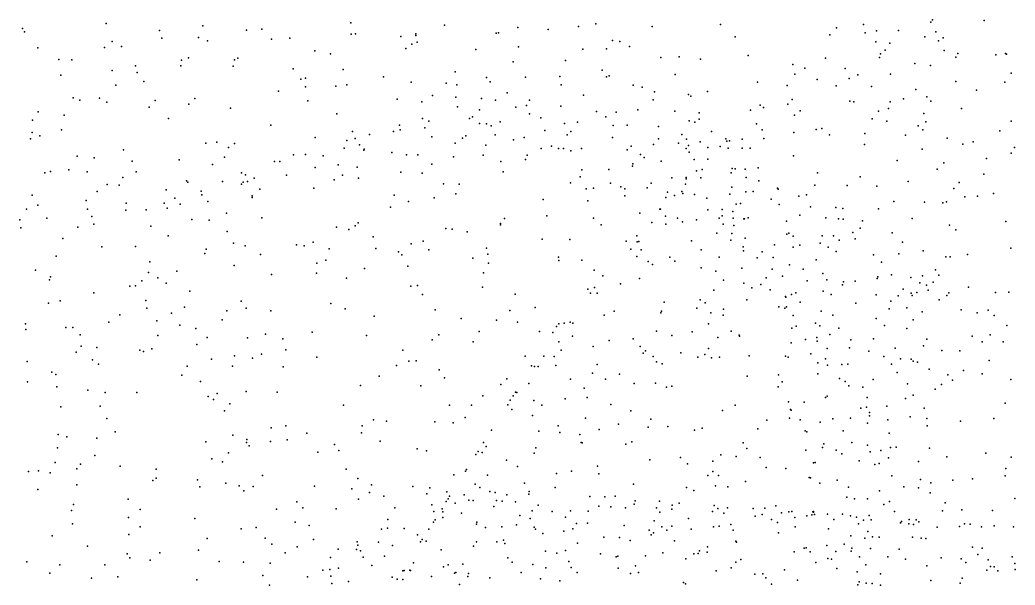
# Model space of a CAD drawing. Header units: metres. Extents: x -23.9 to 23.9, y -27.4 to 27.4.
# Drawn here: x -2.993 to -0.018, y -0.015 to 1.675 of the extents above; entities that cross this region are included whole.
import ezdxf

# ---------------------------------------------------------------- set-up
doc = ezdxf.new("R2010")
doc.units = ezdxf.units.M

msp = doc.modelspace()

# ---------------------------------------------------------------- linework, layer by layer
for p in [(-2.0042, 1.6659, 25.3209), (-0.2702, 1.668, -11.7328), (-0.2651, 1.6748, 11.9121), (-0.1107, 1.6728, -11.6093), (-2.9857, 1.6493, 25.1568), (-2.9796, 1.6394, 15.1102), (-2.7348, 1.6638, 25.1042), (-2.5755, 1.6432, 15.0579), (-2.4464, 1.657, -24.3795), (-2.3153, 1.6439, 19.3853), (-2.2697, 1.6472, 25.2353), (-1.724, 1.6586, 25.4917), (-1.5626, 1.6361, 14.5841), (-1.5052, 1.6519, 27.3136), (-1.4144, 1.6461, 27.2125), (-1.3233, 1.6552, 11.2405), (-1.2718, 1.6634, 14.2379), (-1.1033, 1.6554, 26.3653), (-0.8987, 1.6614, 13.5713), (-0.5522, 1.6512, 18.7616), (-0.4715, 1.661, -11.8824), (-0.4662, 1.6363, -11.7057), (-0.4324, 1.6417, -12.0963), (-0.3666, 1.6434, -12.24), (-0.2551, 1.6396, -12.3781), (-2.7169, 1.6106, 2.6423), (-2.5692, 1.62, 11.5366), (-2.4588, 1.6217, 2.7274), (-2.4322, 1.612, 11.4487), (-2.2409, 1.6168, 27.8283), (-2.1864, 1.6199, 11.3213), (-2.0029, 1.6317, 14.9267), (-1.9899, 1.6333, 11.2292), (-1.8547, 1.6253, 14.7996), (-1.8101, 1.6327, 11.1486), (-1.8092, 1.6279, 25.3435), (-1.8059, 1.6087, 13.8857), (-1.5698, 1.6351, 12.1542), (-1.2219, 1.6137, 27.0075), (-1.1996, 1.6107, 11.2174), (-0.8548, 1.624, 11.4503), (-0.5717, 1.6304, -11.8153), (-0.4351, 1.6091, 12.771), (-0.2881, 1.6241, 12.2222), (-0.2475, 1.6127, 25.9593), (-0.2331, 1.6216, -11.5233), (-2.9394, 1.5917, 28.4162), (-2.7402, 1.5923, 11.5947), (-2.6893, 1.595, 28.2088), (-2.112, 1.5825, 14.0826), (-1.8398, 1.5897, 19.1839), (-1.8217, 1.602, 27.5761), (-1.6301, 1.5861, 11.1318), (-1.5032, 1.594, 25.7635), (-1.3102, 1.5871, 26.0307), (-1.2402, 1.5882, 14.0796), (-1.1709, 1.5951, 13.9655), (-0.4065, 1.5844, -12.3283), (-0.3928, 1.6056, -11.6018), (-0.2301, 1.5836, 12.006), (-2.8771, 1.5559, 25.1052), (-2.8383, 1.5556, 15.0436), (-2.5101, 1.5544, 25.099), (-2.4889, 1.5617, 28.0092), (-2.3513, 1.5556, 14.9681), (-2.3416, 1.5601, 25.1485), (-2.0647, 1.5731, 19.296), (-1.5186, 1.5492, 14.4197), (-1.3626, 1.5535, 11.1408), (-1.077, 1.5627, 26.797), (-1.0228, 1.5644, 13.6604), (-0.9592, 1.5575, 11.318), (-0.8163, 1.5686, 13.2986), (-0.5853, 1.5602, -11.6847), (-0.424, 1.562, 11.6646), (-0.4205, 1.5737, 24.2884), (-0.1952, 1.5633, 11.862), (-0.1899, 1.5742, 23.5738), (-0.0757, 1.5702, 0.4917), (-0.0473, 1.5745, -11.3604), (-0.0438, 1.5725, -12.5076), (-2.7175, 1.5235, 14.4023), (-2.6478, 1.5371, 25.0881), (-2.643, 1.5178, 14.9901), (-2.5116, 1.5374, 14.9819), (-2.3558, 1.5362, 27.9027), (-2.1762, 1.5286, 14.9105), (-2.0273, 1.5261, 25.2062), (-1.6923, 1.5193, 14.513), (-1.2523, 1.5244, 12.7105), (-0.6828, 1.5417, -11.7851), (-0.6465, 1.5304, 11.4912), (-0.5264, 1.5293, -12.2236), (-0.3182, 1.5441, -11.4902), (-0.2713, 1.5385, -12.4809), (-2.871, 1.5094, 11.6153), (-2.6231, 1.4906, 28.0727), (-2.1532, 1.498, 2.7464), (-2.1392, 1.5001, 27.8344), (-1.9061, 1.5041, 14.6599), (-1.8238, 1.4885, 2.512), (-1.5985, 1.5023, 2.3516), (-1.587, 1.4893, 27.4814), (-1.4815, 1.5035, 27.3544), (-1.3793, 1.5058, 11.8421), (-1.2393, 1.5042, 11.1132), (-1.2315, 1.5078, 12.4295), (-1.0347, 1.512, 26.9866), (-0.7886, 1.4889, 11.3596), (-0.6771, 1.5129, 13.0222), (-0.6101, 1.4965, 1.2716), (-0.5144, 1.4998, -12.34), (-0.4881, 1.5103, 25.5581), (-0.3905, 1.5129, 12.6706), (-0.1951, 1.4902, -11.3575), (-0.0486, 1.4884, -14.685), (-0.0302, 1.5156, 23.269), (-2.7064, 1.4797, -13.0699), (-2.2198, 1.462, 11.1237), (-2.1392, 1.4746, -24.2406), (-2.0491, 1.4769, 11.0482), (-2.0157, 1.4802, 27.7843), (-1.719, 1.4861, 25.2663), (-1.6873, 1.4806, 11.793), (-1.3752, 1.4803, 25.7778), (-1.1598, 1.4794, 1.9023), (-1.1335, 1.4737, 13.7342), (-1.0965, 1.4595, 26.2351), (-0.9374, 1.4612, 13.3868), (-0.6999, 1.4784, 18.9041), (-0.5536, 1.4773, -14.2973), (-0.4481, 1.4757, -23.5237), (-0.3153, 1.4671, 0.9073), (-0.1339, 1.4648, 11.7955), (-2.8338, 1.4418, 28.2098), (-2.8135, 1.4349, 25.0613), (-2.7553, 1.4403, 14.9507), (-2.7333, 1.4286, 19.667), (-2.5885, 1.434, 11.2965), (-2.4699, 1.4393, 27.9273), (-2.1323, 1.4325, 14.7326), (-1.865, 1.4379, 14.5286), (-1.7918, 1.43, 27.6806), (-1.7596, 1.4486, 10.9859), (-1.6903, 1.4442, 13.6408), (-1.6134, 1.4402, 25.3479), (-1.572, 1.4351, 23.7424), (-1.5363, 1.4566, 23.9092), (-1.4695, 1.4353, 24.0339), (-1.3084, 1.45, 13.2619), (-1.1001, 1.4357, 12.1376), (-0.9943, 1.4514, 26.4839), (-0.9874, 1.4466, 26.7041), (-0.6848, 1.4372, -11.6806), (-0.5123, 1.4322, -11.5312), (-0.5002, 1.4302, 12.7622), (-0.3916, 1.4302, -12.5439), (-0.3521, 1.4387, -11.4006), (-0.282, 1.4446, 24.0799), (-0.2702, 1.4317, 12.2623), (-2.9389, 1.3996, 14.3898), (-2.6067, 1.4135, 12.054), (-2.488, 1.4233, 25.0773), (-2.3633, 1.4113, 14.8799), (-1.6848, 1.4145, 23.8537), (-1.6195, 1.4058, 14.2861), (-1.5106, 1.4138, 24.174), (-1.4789, 1.4185, 10.999), (-1.3761, 1.4171, 23.7379), (-1.27, 1.4005, 13.8777), (-1.211, 1.3985, 25.9164), (-1.1459, 1.4059, 11.0493), (-1.035, 1.4018, 13.4887), (-0.8093, 1.4052, -11.7819), (-0.7804, 1.4196, -11.978), (-0.7709, 1.4127, 13.0825), (-0.6978, 1.4224, -12.1591), (-0.6607, 1.403, 12.9004), (-0.4264, 1.4024, 11.5059), (-0.3972, 1.4096, 24.9387), (-0.1788, 1.4097, -12.6635), (-2.9556, 1.3754, 28.2662), (-2.8603, 1.3902, 11.5337), (-2.5492, 1.3803, 14.8896), (-2.0456, 1.394, 14.6065), (-1.7899, 1.3801, 14.383), (-1.7706, 1.3723, 23.6642), (-1.6493, 1.3797, 23.5777), (-1.6407, 1.3848, 24.1728), (-1.5577, 1.3699, 27.5556), (-1.4696, 1.3935, 25.4786), (-1.436, 1.3818, 14.1049), (-1.3261, 1.3687, 24.2148), (-1.242, 1.385, 24.059), (-0.9923, 1.3731, -23.6793), (-0.9759, 1.3693, 27.1807), (-0.9626, 1.397, 26.3529), (-0.9624, 1.3776, 12.3466), (-0.6781, 1.3898, -12.3023), (-0.4456, 1.3786, 25.3204), (-0.4021, 1.3717, 12.6361), (-0.2909, 1.3951, -12.6282), (-0.2855, 1.3701, 24.5741), (-0.03, 1.3716, -11.1293), (-2.8687, 1.3458, 12.2091), (-2.243, 1.3598, 11.9719), (-1.999, 1.3415, 10.852), (-1.8765, 1.3414, 11.7025), (-1.8583, 1.3603, 23.8557), (-1.856, 1.3465, 10.8775), (-1.7826, 1.3516, 24.1313), (-1.6189, 1.3648, 11.5776), (-1.5981, 1.3642, 24.3752), (-1.5848, 1.3581, 10.9278), (-1.4238, 1.344, 23.5324), (-1.3652, 1.3654, 25.5803), (-1.3465, 1.3407, 24.3667), (-1.22, 1.3586, 23.6167), (-1.1784, 1.3598, 23.7667), (-1.0843, 1.3562, 27.2704), (-0.9261, 1.3407, 13.2639), (-0.7918, 1.3639, -12.1234), (-0.7743, 1.3466, -11.6911), (-0.6135, 1.3469, 11.3316), (-0.5957, 1.3497, -12.5385), (-0.3077, 1.3579, 11.547), (-0.2942, 1.346, -11.2851), (-0.0639, 1.3433, -12.7883), (-2.9612, 1.3195, 11.6012), (-2.9568, 1.3377, 25.0366), (-2.9334, 1.328, 14.8959), (-2.4043, 1.3096, 14.7652), (-2.1107, 1.3236, 25.0809), (-2.0162, 1.3145, 23.8999), (-1.9905, 1.3197, 2.6306), (-1.9484, 1.3325, 27.761), (-1.7619, 1.3256, 24.3287), (-1.6705, 1.321, 24.5167), (-1.6605, 1.328, -13.5691), (-1.5723, 1.331, 25.2683), (-1.5175, 1.3163, 13.4914), (-1.4857, 1.3231, 24.5799), (-1.3574, 1.3307, 10.9357), (-1.2214, 1.3233, 13.7136), (-1.0842, 1.3187, 25.9924), (-1.0147, 1.332, -14.0359), (-1.0004, 1.3184, 11.5597), (-0.9596, 1.3098, 26.1972), (-0.8828, 1.3193, 27.066), (-0.8796, 1.3126, 26.9196), (-0.8725, 1.3132, -12.0586), (-0.834, 1.3183, 26.5064), (-0.7699, 1.3202, -12.3051), (-0.6797, 1.3378, -12.456), (-0.5734, 1.3314, -11.5105), (-0.4676, 1.335, -12.613), (-0.3456, 1.3298, 19.0196), (-0.2211, 1.3211, 12.0984), (-0.1437, 1.3105, -11.1325), (-2.6834, 1.286, 25.0428), (-2.4377, 1.3062, 14.1427), (-2.3693, 1.2931, 27.883), (-2.3516, 1.3052, 25.0644), (-2.0239, 1.2916, 23.6471), (-1.9782, 1.3016, 14.4154), (-1.9654, 1.2857, 24.2214), (-1.964, 1.2886, 19.3621), (-1.6917, 1.3067, 14.1958), (-1.6001, 1.3005, 19.1867), (-1.4351, 1.2905, 25.3978), (-1.4044, 1.2968, 27.5666), (-1.3833, 1.2904, 11.3329), (-1.3685, 1.2898, 23.4001), (-1.3465, 1.2837, 13.8762), (-1.3143, 1.2907, 24.573), (-1.1781, 1.2867, 13.0674), (-1.1663, 1.2968, 23.4637), (-1.0994, 1.3019, 24.3194), (-1.025, 1.3063, 11.0285), (-1.0014, 1.2904, 23.6319), (-0.9949, 1.299, 23.8158), (-0.9365, 1.2937, 24.0696), (-0.8995, 1.2962, -11.9159), (-0.8764, 1.2917, 27.2332), (-0.8343, 1.2916, 26.6732), (-0.8102, 1.2915, 12.0239), (-0.4687, 1.3026, 11.3805), (-0.2958, 1.288, 12.3547), (-0.1745, 1.3033, 11.7054), (-0.0198, 1.2934, -11.0382), (-2.8219, 1.2669, 24.9956), (-2.771, 1.2624, 28.0536), (-2.6571, 1.2529, 27.9651), (-2.517, 1.2568, 27.9236), (-2.3815, 1.2646, 19.5674), (-2.2322, 1.2516, 23.9582), (-2.2164, 1.2519, 10.8339), (-2.1757, 1.2715, 27.823), (-2.139, 1.2727, 23.859), (-2.0864, 1.268, 10.7829), (-1.8815, 1.2781, 24.4146), (-1.8379, 1.271, 23.323), (-1.8033, 1.2714, 24.5928), (-1.6972, 1.2652, 24.8162), (-1.6086, 1.2703, 24.939), (-1.5556, 1.2519, 27.6969), (-1.4814, 1.2578, 24.885), (-1.4771, 1.27, 14.0114), (-1.1379, 1.2724, 27.4312), (-1.1267, 1.2636, 25.8132), (-1.076, 1.2525, 24.5767), (-0.9929, 1.2791, 23.4916), (-0.9777, 1.257, 24.468), (-0.9367, 1.2581, 18.9976), (-0.6812, 1.2679, -11.556), (-0.3707, 1.2545, -12.7448), (-0.1038, 1.2605, 0.3786), (-0.03, 1.276, 19.0736), (-2.9014, 1.2213, 28.1319), (-2.8471, 1.2268, 14.914), (-2.7922, 1.2201, 11.366), (-2.6451, 1.2203, 14.8742), (-2.4173, 1.2425, 24.9669), (-2.1103, 1.2338, 14.4821), (-2.0414, 1.2412, 24.3647), (-1.9848, 1.2348, 24.5031), (-1.8544, 1.2198, 24.8239), (-1.7618, 1.2439, 13.851), (-1.5484, 1.2201, 2.3212), (-1.3136, 1.2269, 10.8462), (-1.2325, 1.228, 27.5592), (-1.1622, 1.2377, 10.8782), (-1.1613, 1.2449, 24.6926), (-0.9705, 1.224, 27.396), (-0.9541, 1.2272, 24.6273), (-0.8641, 1.23, 23.9032), (-0.8555, 1.2297, -12.3852), (-0.8252, 1.2289, 26.2664), (-0.7862, 1.2322, 26.8278), (-0.251, 1.2283, 12.2036), (-0.2314, 1.2472, 25.3805), (-2.9183, 1.2172, 24.786), (-2.6853, 1.2033, 24.7699), (-2.4952, 1.1939, 24.7645), (-2.3871, 1.1917, 23.8168), (-2.3307, 1.2178, 10.9174), (-2.3187, 1.2119, 24.063), (-2.313, 1.192, 24.1966), (-2.2931, 1.2014, -13.3346), (-2.1967, 1.211, 2.7516), (-2.054, 1.1963, 23.3462), (-2.0293, 1.211, 24.9077), (-1.981, 1.2017, 24.7153), (-1.7911, 1.2165, 24.9547), (-1.3182, 1.2054, 25.4465), (-1.0441, 1.2028, 13.3294), (-1.0015, 1.2034, 11.2884), (-1.0014, 1.1996, 25.9161), (-0.9582, 1.2028, 10.9692), (-0.8667, 1.2177, 24.1633), (-0.8221, 1.2031, 11.0565), (-0.7843, 1.1939, 27.09), (-0.6091, 1.2176, -12.6762), (-0.4815, 1.206, 12.6476), (-0.3383, 1.1918, -11.2116), (-0.1116, 1.2136, 24.0598), (-2.7624, 1.1615, 24.5945), (-2.7322, 1.1828, -13.2649), (-2.6963, 1.1804, 11.2493), (-2.5559, 1.1666, 24.6481), (-2.4912, 1.1892, 11.877), (-2.451, 1.1625, 11.0009), (-2.3312, 1.184, 24.7528), (-2.3258, 1.1892, 23.6358), (-2.2759, 1.1683, 24.4081), (-2.1144, 1.1714, 13.9176), (-1.7274, 1.1843, 23.2619), (-1.6799, 1.1832, 14.1283), (-1.3474, 1.188, 25.1873), (-1.3002, 1.1693, 13.7035), (-1.2786, 1.1712, 11.0961), (-1.2277, 1.1871, 25.0935), (-1.1967, 1.176, 13.5463), (-1.1848, 1.1702, 25.5775), (-1.1178, 1.1731, 23.3118), (-1.1067, 1.1869, 24.9948), (-1.0148, 1.1621, -12.0271), (-1.0036, 1.1835, -11.919), (-0.8649, 1.1748, 26.1021), (-0.8232, 1.1605, 27.3965), (-0.8013, 1.1622, 12.5345), (-0.7289, 1.1715, 26.95), (-0.7266, 1.1684, -14.483), (-0.6171, 1.1808, 11.1888), (-0.52, 1.1793, -12.7587), (-0.4318, 1.1773, -11.2802), (-0.2016, 1.171, 12.0367), (-0.1857, 1.1884, 24.9303), (-2.9563, 1.1507, 14.964), (-2.7948, 1.1353, 12.0898), (-2.5299, 1.1416, 24.1304), (-2.4489, 1.1516, 23.7059), (-2.4312, 1.1321, 24.3617), (-2.299, 1.1437, 27.8474), (-2.2987, 1.1488, 24.6209), (-1.8749, 1.1503, 11.4129), (-1.8318, 1.1315, 14.2219), (-1.7553, 1.1424, 19.3225), (-1.6901, 1.1552, 10.7249), (-1.4287, 1.1383, 27.7296), (-1.2952, 1.1339, 13.4126), (-1.1853, 1.1489, 25.2874), (-1.0621, 1.1434, 25.2187), (-1.0571, 1.1601, 25.7427), (-1.0362, 1.1494, 10.8667), (-1.0115, 1.1553, -12.1479), (-0.9763, 1.153, -12.3437), (-0.9396, 1.1419, -12.4604), (-0.8712, 1.1537, -12.5794), (-0.7477, 1.1387, 12.8412), (-0.6647, 1.148, 26.8109), (-0.642, 1.1516, 26.4215), (-0.3811, 1.1319, -14.8383), (-0.2235, 1.1304, 11.6863), (-0.1688, 1.1453, -12.956), (-0.1303, 1.1481, -11.0046), (-0.0834, 1.1557, 24.5807), (-2.9732, 1.1093, 24.3561), (-2.9397, 1.1209, 19.8863), (-2.7912, 1.1094, 24.3864), (-2.6763, 1.1056, 23.8767), (-2.6755, 1.1266, 2.5571), (-2.6161, 1.1073, 27.9386), (-2.5621, 1.1264, 23.7869), (-2.5533, 1.1121, 24.2729), (-2.5138, 1.1236, -24.4817), (-1.8855, 1.1151, 10.6418), (-1.0806, 1.1086, 25.4422), (-1.078, 1.1089, -11.7771), (-0.9365, 1.1065, 23.3502), (-0.894, 1.1084, 25.1278), (-0.8621, 1.1017, 24.7976), (-0.8523, 1.1237, 24.5099), (-0.8388, 1.126, 24.3312), (-0.7235, 1.123, 23.8833), (-0.6299, 1.1157, -12.7778), (-0.5538, 1.1139, -23.5183), (-0.5332, 1.1106, -11.3181), (-0.4269, 1.1104, 11.3445), (-0.2888, 1.1294, 12.3358), (-0.2343, 1.1282, 0.5708), (-2.9931, 1.0768, 11.4873), (-2.9125, 1.0824, 2.4163), (-2.7781, 1.0871, 14.9495), (-2.4795, 1.0781, 14.7549), (-2.4276, 1.0763, 23.5481), (-2.376, 1.0966, 14.6246), (-2.2702, 1.0832, 10.6698), (-1.5446, 1.0812, 10.6778), (-1.4185, 1.0891, 13.8197), (-1.2784, 1.0819, 23.2205), (-1.1399, 1.0965, 27.639), (-1.0635, 1.088, -12.2763), (-1.0279, 1.0818, 13.1983), (-0.9703, 1.0774, -12.5859), (-0.9031, 1.082, 25.4393), (-0.8944, 1.0889, -12.6861), (-0.8616, 1.0821, 24.9416), (-0.8292, 1.0801, 23.4638), (-0.8268, 1.0804, 12.7688), (-0.8158, 1.0834, -11.5373), (-0.7018, 1.0735, 11.0695), (-0.6614, 1.0911, 27.1493), (-0.5842, 1.0832, 19.1579), (-0.5463, 1.0802, 12.1788), (-0.5324, 1.0787, 11.2326), (-0.4743, 1.0736, -12.8947), (-0.3264, 1.0807, -11.1218), (-0.0459, 1.0722, -13.0918), (-2.9908, 1.0532, 24.1399), (-2.8202, 1.0551, 23.9468), (-2.7717, 1.0637, 24.1923), (-2.6021, 1.0581, 11.0849), (-2.3739, 1.042, 10.8212), (-2.0468, 1.0547, 19.4941), (-2.0097, 1.0479, 10.4924), (-1.9907, 1.0595, 27.863), (-1.9824, 1.0685, 2.6249), (-1.7199, 1.0511, 23.152), (-1.7012, 1.0491, 14.0842), (-1.557, 1.0663, 27.8252), (-1.5565, 1.0616, 11.0851), (-1.2557, 1.0621, 2.1181), (-1.1038, 1.0687, -11.9936), (-1.062, 1.0645, -12.4176), (-1.013, 1.0706, 25.6138), (-0.8909, 1.0643, 25.8564), (-0.8587, 1.0601, 27.5475), (-0.481, 1.052, 26.4994), (-0.2141, 1.0608, 11.8812), (-0.196, 1.0473, -13.0504), (-2.8649, 1.0216, -24.7012), (-2.5499, 1.0292, 23.6003), (-1.9372, 1.0263, 23.1317), (-1.7873, 1.0136, 2.4861), (-1.6565, 1.0407, -24.0438), (-1.4318, 1.0195, 27.8213), (-1.3493, 1.0185, 10.6479), (-1.1807, 1.0134, -14.2389), (-1.1488, 1.0291, -11.8887), (-1.1434, 1.0123, 13.3195), (-0.9858, 1.0138, -11.6309), (-0.9098, 1.0376, 12.9737), (-0.8681, 1.0166, 1.5212), (-0.8648, 1.0357, 10.9008), (-0.8248, 1.022, -12.7907), (-0.7005, 1.0343, 24.1153), (-0.6945, 1.0371, 23.657), (-0.6819, 1.028, 1.3037), (-0.5952, 1.0291, -12.8879), (-0.5609, 1.0287, 12.6542), (-0.5438, 1.0166, -11.2594), (-0.503, 1.0395, 26.7668), (-0.496, 1.0204, 11.3838), (-0.3857, 1.0384, -12.9735), (-2.7485, 0.9966, 11.1899), (-2.6474, 0.9969, 14.9544), (-2.4362, 0.9898, 23.4077), (-2.3548, 1.007, 27.9191), (-2.3198, 0.9995, 10.5308), (-2.1664, 1.0025, 10.3692), (-2.1431, 0.9988, 27.9066), (-2.1163, 1.01, -13.5624), (-2.0689, 0.9904, 11.3034), (-1.9293, 0.9914, 13.8374), (-1.8239, 1.005, 14.1588), (-1.7711, 0.9874, 27.883), (-1.598, 0.992, 10.5274), (-1.1674, 0.9891, 23.1977), (-1.1477, 1.0109, -12.1137), (-1.1364, 0.9875, 1.8518), (-0.9572, 0.9875, 10.7955), (-0.8314, 0.9962, 25.2416), (-0.8304, 0.9841, 12.8474), (-0.7379, 1.0021, 25.9902), (-0.6822, 0.9955, 27.5198), (-0.6623, 1.0015, 11.1632), (-0.6008, 1.0074, 11.1419), (-0.5774, 0.9952, 23.8769), (-0.5536, 0.9827, 27.3426), (-0.3548, 1.0104, 12.4338), (-0.2928, 0.9843, 11.4748), (-0.0314, 0.9921, -13.1857), (-2.8846, 0.9685, 15.0141), (-2.4402, 0.9759, 14.6623), (-2.2736, 0.9737, 14.4905), (-2.0788, 0.9564, 14.3329), (-1.8612, 0.9813, 10.4284), (-1.8517, 0.9721, 11.1316), (-1.6393, 0.9622, 27.8857), (-1.5945, 0.9746, 23.1007), (-1.3828, 0.9657, 13.6557), (-1.3823, 0.9556, 10.5339), (-1.3134, 0.9561, 10.778), (-1.1488, 0.9673, -12.5149), (-1.1154, 0.9525, -12.6355), (-1.0509, 0.965, -12.7438), (-1.0352, 0.9536, 27.7034), (-0.9029, 0.965, 27.6386), (-0.7893, 0.9637, -11.4289), (-0.7743, 0.9814, 24.6715), (-0.7416, 0.9646, 24.4094), (-0.6129, 0.9577, 26.1113), (-0.4421, 0.9722, 11.2804), (-0.3661, 0.9756, 26.5554), (-0.2258, 0.9662, -13.1251), (-0.2122, 0.9663, 12.0702), (-0.1603, 0.9735, -10.9641), (-2.9468, 0.9269, 11.3403), (-2.6045, 0.951, 27.9679), (-2.5245, 0.924, 11.6907), (-2.353, 0.9407, 23.255), (-2.1051, 0.9473, 23.0951), (-1.9629, 0.932, 27.9269), (-1.8331, 0.9387, 19.4401), (-1.5926, 0.9473, 13.692), (-1.2761, 0.9263, 23.133), (-1.1024, 0.9431, 13.1945), (-0.9564, 0.9334, -12.8272), (-0.9127, 0.9232, -11.5041), (-0.8357, 0.9327, 19.1509), (-0.7446, 0.9295, 25.8697), (-0.6929, 0.9423, 11.0308), (-0.6521, 0.9296, 24.2088), (-0.4173, 0.9507, -13.0546), (-0.2562, 0.9279, 11.418), (-2.9046, 0.898, 23.8433), (-2.902, 0.9069, 13.9959), (-2.6282, 0.8946, 13.9956), (-2.6087, 0.9193, 23.5258), (-2.581, 0.9034, 10.8322), (-2.2414, 0.9134, 23.1254), (-2.1063, 0.9176, 10.2475), (-2.0165, 0.903, -24.2589), (-1.6071, 0.919, 10.404), (-1.2508, 0.9091, -12.0032), (-1.1412, 0.902, -11.6819), (-0.8904, 0.8963, 10.6729), (-0.7624, 0.9033, 25.1303), (-0.7137, 0.9087, -11.3517), (-0.6395, 0.8946, 25.9654), (-0.5934, 0.9167, 24.0832), (-0.5809, 0.8976, -11.2595), (-0.4963, 0.8941, 26.1835), (-0.4302, 0.9013, 12.4652), (-0.4286, 0.9062, -11.1531), (-0.3876, 0.9121, 27.044), (-0.3296, 0.9048, -11.0842), (-0.295, 0.9093, 11.599), (-0.2465, 0.9116, 11.9332), (-2.6649, 0.8785, 10.9975), (-2.6472, 0.8792, 19.8454), (-2.5559, 0.8878, 10.6634), (-2.4855, 0.8633, 10.4434), (-1.8248, 0.8791, 10.271), (-1.8044, 0.8802, -13.855), (-1.6105, 0.8759, 13.9034), (-1.296, 0.8698, -11.8908), (-1.2758, 0.8744, 13.4076), (-1.1978, 0.8856, 27.8241), (-0.9192, 0.8672, -12.9163), (-0.8297, 0.8875, 10.8809), (-0.8054, 0.8735, 27.6581), (-0.7784, 0.8838, -12.9625), (-0.751, 0.8674, 25.2694), (-0.5918, 0.8634, 23.8003), (-0.534, 0.8824, 11.1605), (-0.5312, 0.8916, 27.4593), (-0.353, 0.8697, 12.2363), (-0.3035, 0.8884, 26.8178), (-0.2828, 0.8817, 12.3048), (-0.2784, 0.8663, -13.21), (-0.2636, 0.8903, 26.6297), (-0.1576, 0.876, -13.2546), (-2.8726, 0.8353, 12.1712), (-2.7724, 0.8589, 11.1307), (-2.6165, 0.8355, 15.0057), (-2.3316, 0.8337, 10.175), (-1.7895, 0.8535, 27.9539), (-1.5123, 0.8548, 27.9313), (-1.288, 0.8576, -12.1339), (-1.2678, 0.8581, -12.3818), (-0.9601, 0.8377, 10.7388), (-0.8198, 0.8381, 12.7963), (-0.7046, 0.8473, 24.8686), (-0.7039, 0.8458, 12.9537), (-0.6871, 0.8535, 24.6114), (-0.6733, 0.8592, 12.6982), (-0.5678, 0.8535, 12.7243), (-0.4337, 0.8524, -13.1541), (-0.3901, 0.8334, 27.3632), (-0.3681, 0.8497, -15.1531), (-0.3294, 0.858, 19.3146), (-0.3256, 0.8507, 27.1501), (-0.3124, 0.8598, 26.4189), (-0.2451, 0.8378, 12.0804), (-0.2227, 0.8506, 0.4202), (-0.2168, 0.8586, -11.007), (-0.0765, 0.8594, -10.9352), (-0.037, 0.8608, -13.3263), (-2.9079, 0.8283, 11.2437), (-2.6133, 0.8131, 10.4988), (-2.5015, 0.8157, 2.6164), (-2.3744, 0.8045, -24.4292), (-2.3167, 0.8131, 28.0166), (-2.2429, 0.8048, 10.0191), (-2.064, 0.8264, 27.9897), (-2.0212, 0.8105, 19.5793), (-1.7518, 0.8077, 10.8241), (-1.5282, 0.8062, 10.2471), (-1.4527, 0.8152, 13.6344), (-1.2172, 0.8038, 10.3985), (-1.0756, 0.804, -11.6071), (-1.0675, 0.8305, -12.8885), (-0.97, 0.8131, 10.3917), (-0.9449, 0.8288, 12.8738), (-0.8904, 0.8102, 23.3033), (-0.7247, 0.8164, 25.7426), (-0.7062, 0.8127, 23.518), (-0.7019, 0.8164, 10.977), (-0.6607, 0.8313, 24.4661), (-0.5978, 0.804, -13.132), (-0.4947, 0.8274, -11.2016), (-0.3948, 0.8105, 0.8011), (-0.3419, 0.8143, 11.4489), (-0.1795, 0.8084, 26.7639), (-0.0993, 0.8068, 0.1554), (-2.6942, 0.7934, 10.6615), (-2.5834, 0.775, 10.3741), (-2.54, 0.7982, -13.6038), (-2.3884, 0.7779, 14.5754), (-1.9342, 0.7888, 14.1462), (-1.6741, 0.7819, 10.157), (-1.5685, 0.7775, 13.7666), (-1.2465, 0.7915, -12.8258), (-1.0771, 0.7985, 27.8392), (-0.9277, 0.7988, 13.2565), (-0.8909, 0.7917, -11.4788), (-0.6822, 0.7909, 25.0335), (-0.5632, 0.7923, 12.5561), (-0.4336, 0.782, 10.7466), (-0.3229, 0.7779, 11.6489), (-0.296, 0.8018, 11.7921), (-0.1322, 0.7986, 26.5988), (-0.0814, 0.7909, 19.3725), (-2.9765, 0.7656, 23.7737), (-2.9749, 0.7495, 20.0754), (-2.8557, 0.755, 11.0292), (-2.8349, 0.7555, 28.0878), (-2.7274, 0.7706, 15.052), (-2.515, 0.7617, 10.2546), (-2.4677, 0.752, 14.8907), (-1.5054, 0.771, 22.9862), (-1.3893, 0.7577, -11.9201), (-1.3825, 0.7657, 19.296), (-1.3662, 0.7676, -12.1978), (-1.3483, 0.7711, -12.3816), (-1.3404, 0.7681, -12.5164), (-1.0906, 0.7443, -12.9719), (-0.935, 0.7658, 1.5787), (-0.8672, 0.7444, -13.0738), (-0.6859, 0.7527, 10.4284), (-0.6729, 0.7586, 25.4936), (-0.615, 0.7682, 27.5709), (-0.6021, 0.7605, 25.8775), (-0.5451, 0.7533, 24.1672), (-0.4083, 0.7613, 12.3832), (-0.3421, 0.7517, -11.0977), (-0.0435, 0.7613, -10.9787), (-2.813, 0.7333, 23.5475), (-2.5811, 0.7308, 23.2765), (-2.4336, 0.7248, 28.0718), (-2.3132, 0.7242, 14.4086), (-2.2589, 0.7349, 9.8987), (-2.2074, 0.7214, 23.03), (-2.1199, 0.741, 11.0831), (-1.9572, 0.7308, 22.914), (-1.7606, 0.7179, -24.1105), (-1.7407, 0.7334, 13.9601), (-1.6202, 0.7436, 27.9975), (-1.4404, 0.7436, 27.9833), (-1.4003, 0.7398, -12.0408), (-1.341, 0.7295, 13.3839), (-1.2319, 0.716, 13.2003), (-1.1599, 0.7211, 23.081), (-1.0443, 0.7312, 23.1683), (-0.9833, 0.7423, -13.0231), (-0.9073, 0.7248, 10.6671), (-0.8428, 0.7322, 27.7451), (-0.8424, 0.7292, 10.8119), (-0.6447, 0.7194, 1.2341), (-0.6115, 0.7255, 24.691), (-0.6101, 0.7141, -13.2243), (-0.5721, 0.7342, 24.0093), (-0.509, 0.7185, 11.1254), (-0.4418, 0.7214, -11.1681), (-0.2818, 0.7202, 27.3596), (-0.1463, 0.7296, 26.4488), (-0.0926, 0.7329, 11.9901), (-2.81, 0.6997, 10.5843), (-2.7634, 0.6955, 2.4347), (-2.6343, 0.6875, 10.2452), (-2.5987, 0.6917, 11.7673), (-2.4646, 0.7045, 10.0604), (-2.198, 0.6888, 14.3041), (-1.8484, 0.6876, 28.0446), (-1.6383, 0.7123, 22.9151), (-1.3821, 0.7123, 10.4967), (-1.3749, 0.6873, -23.8828), (-1.2794, 0.6985, -12.9355), (-1.1387, 0.6984, -11.6543), (-1.1232, 0.6856, 13.0027), (-0.9353, 0.6922, 12.8262), (-0.6875, 0.7088, -11.3396), (-0.5806, 0.6926, -11.2657), (-0.5137, 0.6943, 12.4635), (-0.4557, 0.6842, 25.9829), (-0.3771, 0.6932, 12.6763), (-0.2917, 0.6999, 12.012), (-0.2377, 0.6867, -13.3646), (-0.1839, 0.685, 27.2526), (-0.1166, 0.7119, -15.4132), (-0.054, 0.7122, 26.8042), (-2.8245, 0.6811, 15.1043), (-2.7765, 0.658, 23.4184), (-2.6232, 0.6836, 15.0613), (-2.4208, 0.6609, 9.9054), (-2.3512, 0.67, 23.0776), (-2.2983, 0.6635, 13.92), (-2.2713, 0.675, 28.0849), (-2.1055, 0.6661, 28.0764), (-1.8304, 0.6545, 9.9236), (-1.8088, 0.6554, -14.1347), (-1.4831, 0.6695, 13.5553), (-1.4271, 0.6696, -12.5727), (-1.3959, 0.6685, -12.8599), (-1.1304, 0.678, 10.3046), (-1.1006, 0.6687, 13.4664), (-1.0179, 0.6795, 10.3793), (-0.9664, 0.6669, 27.8593), (-0.9458, 0.6739, -11.5207), (-0.9261, 0.6646, 10.1717), (-0.9019, 0.6667, 23.2557), (-0.8128, 0.6703, -13.1794), (-0.7051, 0.6694, 27.6762), (-0.6965, 0.6665, 23.4553), (-0.6291, 0.6765, 23.6882), (-0.5847, 0.6613, 25.0116), (-0.411, 0.6683, 27.472), (-0.3607, 0.6619, -13.3362), (-0.3293, 0.6609, 10.3966), (-0.3233, 0.6545, 11.8745), (-0.096, 0.6561, 27.1283), (-2.9718, 0.6539, 10.915), (-2.7586, 0.6457, 10.3146), (-2.4927, 0.6398, 19.8684), (-2.3573, 0.6397, 14.5341), (-2.2058, 0.6375, 19.7348), (-1.8672, 0.6414, 14.0283), (-1.7399, 0.629, 22.8561), (-1.4637, 0.6401, 2.3321), (-1.4551, 0.6382, -11.8426), (-1.4437, 0.6384, -12.7263), (-1.3909, 0.6417, 10.1267), (-1.2677, 0.6447, 10.1912), (-1.0898, 0.6529, -13.0718), (-1.0731, 0.6461, 1.8024), (-0.6078, 0.6493, 11.0065), (-0.5795, 0.6425, 25.5304), (-0.536, 0.6441, 24.2962), (-0.5188, 0.6459, -13.2941), (-0.3883, 0.6459, 11.4393), (-0.3101, 0.6514, -23.4269), (-0.275, 0.6307, 26.1538), (-0.1727, 0.6268, 26.2769), (-2.8978, 0.622, 23.5171), (-2.8854, 0.615, 13.7204), (-2.509, 0.6129, 28.1363), (-1.9189, 0.6095, 9.8282), (-1.7239, 0.6049, 2.4452), (-1.5381, 0.6012, 22.8995), (-1.3478, 0.6002, -13.0114), (-1.2812, 0.6184, -14.6123), (-1.2426, 0.6005, 13.1163), (-1.2007, 0.6159, -13.0614), (-0.8196, 0.6094, 10.6524), (-0.7258, 0.6134, -13.243), (-0.6079, 0.6168, 23.8606), (-0.5429, 0.6029, 25.3004), (-0.4422, 0.5993, 12.3493), (-0.3712, 0.6204, -11.1382), (-0.2194, 0.6135, 0.3046), (-0.2051, 0.5977, 27.359), (-0.1169, 0.6163, -11.0746), (-0.031, 0.5993, -13.4592), (-2.9703, 0.5924, 10.5924), (-2.8826, 0.5776, 10.325), (-2.7905, 0.5674, 12.0255), (-2.4533, 0.5936, 14.924), (-1.9754, 0.5817, 22.8708), (-1.7944, 0.5803, 13.9059), (-1.5552, 0.5847, 9.9801), (-1.4719, 0.5875, 28.0669), (-1.3066, 0.5735, -11.7339), (-1.157, 0.5881, -11.6705), (-1.093, 0.5884, 23.0935), (-1.0601, 0.5769, 10.2376), (-1.0449, 0.5801, -13.1583), (-0.7267, 0.5778, 13.2547), (-0.7143, 0.593, -11.362), (-0.5268, 0.5937, 24.8526), (-0.5152, 0.5808, 24.4692), (-0.4733, 0.5769, 11.1085), (-0.3405, 0.5864, 26.0279), (-0.2575, 0.571, -13.4007), (-0.2386, 0.5847, -11.1228), (-2.738, 0.5606, 28.1818), (-2.6432, 0.5607, 23.1723), (-2.4307, 0.5492, 11.4767), (-2.4144, 0.5398, 2.6212), (-2.4032, 0.5578, 14.7538), (-2.3165, 0.5641, 14.4212), (-2.2243, 0.5616, 9.6233), (-1.6096, 0.5503, -14.4127), (-1.5276, 0.5377, -12.2259), (-1.5184, 0.5508, -12.7172), (-1.5115, 0.5622, -12.5244), (-1.5074, 0.5608, -12.8271), (-1.4567, 0.5372, 13.3981), (-1.3633, 0.5423, 22.9326), (-1.298, 0.546, 10.0631), (-0.5855, 0.5458, 24.0486), (-0.5802, 0.5501, -11.2699), (-0.4603, 0.5454, 0.9286), (-0.3463, 0.5431, 19.4419), (-0.323, 0.5532, 0.5404), (-2.8708, 0.5182, 10.1767), (-2.7529, 0.5201, 10.026), (-2.3817, 0.5057, 28.1821), (-2.3659, 0.5272, 9.534), (-2.0263, 0.5232, 14.0975), (-1.7095, 0.5231, 9.833), (-1.6433, 0.5227, 10.4678), (-1.5342, 0.5235, 13.5083), (-1.523, 0.5098, -11.8646), (-1.4328, 0.5233, 19.415), (-1.2268, 0.5244, -13.1233), (-1.1668, 0.5059, 10.161), (-0.8933, 0.5065, 27.8497), (-0.8552, 0.5232, 10.4018), (-0.6962, 0.5324, -15.2254), (-0.69, 0.5096, 27.7171), (-0.6879, 0.5076, 23.4281), (-0.6489, 0.5314, 10.9064), (-0.4791, 0.5139, 25.727), (-0.4624, 0.517, 24.7436), (-0.4015, 0.5198, 27.5293), (-0.2898, 0.5136, 27.4542), (-0.048, 0.5289, 10.1932), (-2.7335, 0.4826, 15.1562), (-1.9358, 0.4795, 19.6711), (-1.6626, 0.4862, 28.1349), (-1.4605, 0.4916, -11.7557), (-1.3023, 0.4844, 13.6723), (-1.1072, 0.4809, 27.988), (-0.7602, 0.4785, 10.5404), (-0.6928, 0.4841, 19.3632), (-0.661, 0.4792, 9.9809), (-0.5634, 0.4818, 24.183), (-0.5104, 0.4837, 13.182), (-0.4538, 0.5007, 24.9772), (-0.4538, 0.4905, 25.401), (-0.3983, 0.4792, -13.3914), (-0.3319, 0.488, 11.8014), (-0.2819, 0.4832, 12.9392), (-0.0818, 0.4835, 26.2463), (-2.2417, 0.455, 28.1974), (-2.198, 0.4609, 9.5196), (-1.9705, 0.4612, 2.6166), (-1.8976, 0.4748, 13.9568), (-1.7525, 0.4732, 13.762), (-1.6984, 0.4702, 13.8528), (-1.5839, 0.4478, -12.4891), (-1.3845, 0.4613, 13.2183), (-1.2615, 0.4505, 2.1908), (-1.2039, 0.4664, -11.6956), (-1.1149, 0.4573, 12.8702), (-1.056, 0.4589, -11.6042), (-0.9769, 0.448, -13.227), (-0.9538, 0.4541, -11.5332), (-0.7876, 0.4523, -11.4175), (-0.6008, 0.4723, 12.459), (-0.4598, 0.4689, -11.2414), (-0.2809, 0.4609, 10.0456), (-0.182, 0.4754, -11.1661), (-2.8786, 0.4352, 23.2795), (-2.8524, 0.4287, 15.2003), (-2.7628, 0.424, 9.8239), (-2.7086, 0.4431, 28.2408), (-2.3568, 0.4327, 22.9929), (-2.3143, 0.4207, 19.872), (-2.1943, 0.4195, 11.0414), (-2.1357, 0.4392, 14.1437), (-1.9718, 0.4406, 22.8792), (-1.4424, 0.4456, 28.1251), (-1.3791, 0.441, 9.9027), (-1.3199, 0.435, 13.0936), (-0.6456, 0.4457, -13.3284), (-0.6414, 0.4434, 23.709), (-0.532, 0.4457, 24.3698), (-0.3944, 0.4394, 25.8138), (-2.8807, 0.3949, -24.8512), (-2.4372, 0.4135, 14.9627), (-2.3157, 0.4111, 14.5028), (-2.3074, 0.4014, 9.4287), (-2.2444, 0.4143, 14.2305), (-2.0529, 0.4052, 28.2083), (-2.0393, 0.3871, 9.5137), (-1.9159, 0.4156, 9.6076), (-1.8055, 0.3922, 28.1954), (-1.6073, 0.4113, -12.2921), (-1.5995, 0.3992, -13.0279), (-1.4511, 0.3949, 10.2241), (-1.3155, 0.4116, -11.6952), (-1.3121, 0.4098, -13.1391), (-1.1822, 0.406, 9.9679), (-1.1643, 0.4128, 23.0567), (-0.8311, 0.4098, 23.3173), (-0.8203, 0.3935, 10.2341), (-0.6443, 0.3879, 10.6406), (-0.5938, 0.3967, 23.9926), (-0.5905, 0.4072, 27.6467), (-0.5529, 0.3888, 10.8589), (-0.5065, 0.411, 24.5207), (-0.4593, 0.4037, 12.2838), (-0.4198, 0.3877, 24.8634), (-0.3912, 0.3967, 12.1477), (-0.3737, 0.3972, 25.1716), (-0.2747, 0.3939, -13.46), (-2.7694, 0.3721, 2.3827), (-2.4191, 0.3628, 9.4935), (-2.3694, 0.3801, 14.7238), (-2.103, 0.3823, 22.9026), (-1.7778, 0.3859, 22.8984), (-1.6304, 0.3753, -12.1034), (-1.6234, 0.3841, -12.8609), (-1.6112, 0.3814, 2.4155), (-1.5384, 0.3584, -11.7899), (-1.4556, 0.3793, 9.7941), (-1.1097, 0.3594, -13.2189), (-1.0186, 0.3666, 10.0303), (-0.8979, 0.374, 10.1168), (-0.8523, 0.3691, 12.6747), (-0.7802, 0.3667, -13.3163), (-0.5358, 0.377, -11.3099), (-0.452, 0.383, 27.555), (-0.3965, 0.3654, 0.7077), (-0.2221, 0.3687, 25.957), (-0.1059, 0.3798, -0.0278), (-0.0303, 0.3672, -13.5439), (-2.8876, 0.3519, 9.8264), (-2.8227, 0.3323, -14.0868), (-2.8115, 0.3464, 9.7142), (-2.6931, 0.3407, 13.7537), (-2.5856, 0.3313, 15.1793), (-2.3875, 0.3532, -24.487), (-2.0181, 0.3315, 13.9999), (-1.6583, 0.3304, -12.3536), (-1.5058, 0.3398, 13.3032), (-1.2664, 0.3401, 9.843), (-0.9977, 0.3476, 12.7618), (-0.922, 0.3556, 13.4717), (-0.7626, 0.3361, 12.5682), (-0.704, 0.3334, 23.5401), (-0.6206, 0.3505, 13.3991), (-0.6156, 0.3519, 23.8569), (-0.4844, 0.3569, 11.1137), (-0.4372, 0.3451, -13.4284), (-0.4252, 0.3487, 11.3676), (-0.3075, 0.3543, 27.4591), (-0.0465, 0.3337, -11.2062), (-2.9678, 0.3244, 23.255), (-2.9379, 0.3269, 15.2419), (-2.9022, 0.3201, 12.1046), (-2.5954, 0.2978, 28.3076), (-2.5856, 0.3044, 11.5994), (-2.4626, 0.2994, 15.1223), (-2.2676, 0.3129, 14.3749), (-1.9826, 0.3032, -14.4676), (-1.6962, 0.3144, 19.623), (-1.6608, 0.3254, -12.6823), (-1.5957, 0.3135, 13.4216), (-1.3889, 0.3185, 22.9643), (-1.344, 0.3259, 28.1138), (-1.2627, 0.3177, 23.0485), (-0.9366, 0.3125, -11.5256), (-0.9214, 0.3247, 9.8319), (-0.9045, 0.3127, 19.2218), (-0.6335, 0.3065, 12.4223), (-0.6298, 0.3058, 9.7516), (-0.55, 0.2986, 24.2487), (-0.3867, 0.3116, -11.306), (-0.3016, 0.3007, 25.4827), (-0.2042, 0.2984, -11.2657), (-0.1462, 0.3025, 9.8594), (-0.0477, 0.3117, 26.1166), (-2.9391, 0.2703, 9.7115), (-2.8226, 0.2845, 23.1492), (-2.4556, 0.2786, 22.9996), (-2.3779, 0.2894, 13.8884), (-2.3375, 0.282, 9.3618), (-2.2961, 0.2801, 28.293), (-2.1123, 0.2812, 28.2778), (-2.0008, 0.2725, 9.4016), (-1.9417, 0.2849, 22.9005), (-1.8182, 0.2796, 9.5003), (-1.7681, 0.2761, -9.1893), (-1.6323, 0.2863, 9.6), (-1.6179, 0.2766, -9.2032), (-1.4849, 0.2896, 9.6769), (-1.3934, 0.2763, -13.1607), (-1.1586, 0.2871, 28.0113), (-1.0008, 0.2767, -13.2821), (-0.9785, 0.2682, 23.3043), (-0.9142, 0.2817, 10.0035), (-0.8774, 0.2789, 1.4701), (-0.8239, 0.2947, 23.406), (-0.6016, 0.2901, 10.553), (-0.5161, 0.2777, -11.3574), (-0.3514, 0.2787, 25.1118), (-0.3068, 0.2761, 25.2758), (-0.2702, 0.2907, 25.8191), (-2.6697, 0.2414, 23.0781), (-2.3242, 0.2667, 14.6153), (-1.981, 0.2416, 10.6187), (-1.9483, 0.2615, 13.8492), (-1.905, 0.2513, 28.2645), (-1.7765, 0.2582, -24.1272), (-1.7172, 0.2635, -9.3556), (-1.7131, 0.243, -12.5188), (-1.7088, 0.251, -12.1312), (-1.6652, 0.2545, -13.0225), (-1.6516, 0.2386, 22.9394), (-1.5887, 0.2648, 28.1828), (-1.5723, 0.2621, -13.0989), (-1.5379, 0.2546, -9.389), (-1.4718, 0.2566, 13.177), (-1.4709, 0.2649, -9.2198), (-1.29, 0.25, -9.227), (-1.2449, 0.2493, -9.3292), (-1.2136, 0.2511, -11.6438), (-0.5214, 0.2482, 27.5931), (-0.4988, 0.2429, 24.5531), (-0.4591, 0.2424, -15.7046), (-0.4233, 0.2663, 12.0696), (-0.2721, 0.261, 25.6196), (-0.0195, 0.2435, 12.9159), (-2.8328, 0.2263, 28.3638), (-2.6335, 0.2106, 9.6035), (-2.2261, 0.2123, 14.273), (-2.1654, 0.2342, 22.9262), (-2.1476, 0.216, 9.3229), (-2.0475, 0.2134, 13.9796), (-1.8725, 0.2155, 2.5469), (-1.762, 0.2249, -9.6186), (-1.7314, 0.2134, -12.7464), (-1.7188, 0.2348, -12.2709), (-1.6925, 0.2299, -9.1121), (-1.6382, 0.2374, -9.5178), (-1.5764, 0.2202, -9.6234), (-1.5682, 0.2374, -9.1091), (-1.5516, 0.2357, -11.7306), (-1.5117, 0.2338, -14.8903), (-1.4441, 0.2238, -9.5808), (-1.2631, 0.2209, -9.0542), (-1.2264, 0.2186, 12.8693), (-1.1833, 0.2162, 9.7557), (-1.1568, 0.2267, -13.253), (-1.1542, 0.237, -9.1706), (-1.0899, 0.2155, -9.5855), (-1.0815, 0.236, -9.4478), (-1.0447, 0.2122, 1.8729), (-1.0432, 0.2243, -9.0543), (-1.0223, 0.2303, -9.3139), (-0.9175, 0.2228, -9.5125), (-0.9066, 0.2141, -9.091), (-0.8785, 0.2157, -9.226), (-0.8017, 0.2135, -9.3662), (-0.7667, 0.2146, -9.5018), (-0.7334, 0.222, -11.4432), (-0.4103, 0.2258, 24.8942), (-0.3942, 0.2348, 11.477), (-0.2278, 0.2308, 27.3829), (-0.1777, 0.2099, -13.5564), (-2.8388, 0.2077, 13.5403), (-2.6687, 0.1868, 20.1313), (-2.4706, 0.1843, 9.4817), (-1.8936, 0.1807, -9.3296), (-1.756, 0.2049, 13.5463), (-1.7521, 0.1802, -12.869), (-1.7293, 0.204, -9.7536), (-1.7291, 0.1866, 9.4379), (-1.6728, 0.2003, -11.8955), (-1.4988, 0.1928, 22.983), (-1.4674, 0.1844, -9.8461), (-1.4619, 0.2073, -9.6934), (-1.402, 0.2054, -11.6547), (-1.3619, 0.1882, -9.8064), (-1.3474, 0.2065, 12.9433), (-1.2948, 0.2063, -9.6757), (-1.08, 0.2033, 12.7708), (-0.9947, 0.1845, -9.7785), (-0.9228, 0.2054, 12.6706), (-0.8892, 0.2001, -9.6597), (-0.7951, 0.1907, 27.7688), (-0.7742, 0.1959, -9.6707), (-0.7463, 0.1814, -13.3941), (-0.7166, 0.2007, -9.1751), (-0.6951, 0.2038, 10.1651), (-0.6862, 0.2052, -9.4086), (-0.6768, 0.187, 23.7637), (-0.6405, 0.192, -9.0947), (-0.6257, 0.1946, 27.6583), (-0.6227, 0.2039, -13.4235), (-0.6214, 0.2034, -9.5989), (-0.6207, 0.2047, 10.343), (-0.6184, 0.1956, -9.277), (-0.5795, 0.1974, -9.447), (-0.5607, 0.1811, -8.9503), (-0.5342, 0.1971, 24.3353), (-0.5099, 0.1923, 10.597), (-0.4924, 0.188, -9.3745), (-0.4716, 0.1794, 11.1303), (-0.4547, 0.1927, -9.6371), (-0.4489, 0.1802, -9.233), (-0.3792, 0.2053, 11.8759), (-0.3355, 0.1814, -9.5922), (-0.3137, 0.1799, -9.7118), (-0.2351, 0.2072, -11.3221), (-0.0855, 0.2081, 25.9658), (-2.8362, 0.1679, 9.6738), (-2.6332, 0.159, 28.3831), (-2.3316, 0.1535, 19.9866), (-2.2866, 0.1574, 28.3563), (-2.1699, 0.1727, 14.0819), (-2.1287, 0.1636, 10.8122), (-1.9124, 0.1517, 13.7112), (-1.8945, 0.1548, -9.6377), (-1.8446, 0.1539, -10.0766), (-1.7706, 0.1521, -12.4901), (-1.7572, 0.1727, -9.9659), (-1.6285, 0.1675, 10.2338), (-1.6276, 0.1728, -9.0273), (-1.6015, 0.1568, -10.0494), (-1.5526, 0.1587, 13.219), (-1.5086, 0.1649, -13.1519), (-1.4563, 0.1582, -10.0194), (-1.452, 0.1521, -8.9805), (-1.3404, 0.1534, -10.035), (-1.3294, 0.1695, -9.9257), (-1.2961, 0.1704, 9.6338), (-1.1868, 0.1627, -9.9511), (-1.1119, 0.1495, 23.2858), (-1.0971, 0.1773, -9.8407), (-1.0739, 0.1587, -9.9615), (-1.0447, 0.1613, -11.602), (-0.9871, 0.1518, 9.8113), (-0.92, 0.1587, 27.8486), (-0.903, 0.1614, -8.9348), (-0.8678, 0.1659, -9.8843), (-0.8616, 0.1494, -13.3708), (-0.7287, 0.1719, -9.8242), (-0.6756, 0.1593, -8.9077), (-0.5758, 0.1533, -9.926), (-0.4861, 0.168, -9.8159), (-0.3611, 0.1706, -9.1554), (-0.3577, 0.1749, -13.5145), (-0.3362, 0.168, 11.7152), (-0.3224, 0.1659, 13.3631), (-0.306, 0.1738, -9.4179), (-0.2518, 0.1578, -9.85), (-0.185, 0.1606, -9.3138), (-0.1693, 0.1684, -9.6184), (-0.1531, 0.1672, -9.7737), (-0.1184, 0.1587, -9.4337), (-0.0813, 0.1625, -13.6601), (-0.0234, 0.1594, -9.7237), (-2.8964, 0.1325, 23.1463), (-2.6677, 0.1359, -24.9076), (-2.4333, 0.1244, -14.4087), (-2.26, 0.1256, 22.95), (-2.1157, 0.121, 13.9571), (-1.8051, 0.1354, -8.9951), (-1.7903, 0.1214, -12.2854), (-1.5472, 0.1191, 9.4507), (-1.4304, 0.139, 9.5314), (-1.3674, 0.1459, 9.9923), (-1.2475, 0.1279, -8.9257), (-1.2006, 0.127, 28.0303), (-1.106, 0.1356, -8.9212), (-1.0997, 0.141, 13.6644), (-1.0593, 0.1487, 27.939), (-0.7253, 0.141, 12.4468), (-0.5093, 0.1321, -13.484), (-0.4677, 0.1255, -9.9867), (-0.4588, 0.1448, 24.7139), (-0.4451, 0.1295, 10.9119), (-0.4252, 0.1285, 10.7209), (-0.3251, 0.1279, 25.2049), (-0.2994, 0.125, 19.1283), (-0.2857, 0.1244, -9.02), (-2.7913, 0.1018, 28.4256), (-2.4593, 0.0895, 15.2263), (-2.2397, 0.1071, 14.383), (-2.1641, 0.0989, 28.3476), (-2.0415, 0.0924, 13.8346), (-1.987, 0.0909, -9.6271), (-1.9853, 0.1144, -9.3542), (-1.983, 0.104, -9.5007), (-1.921, 0.1129, -9.9225), (-1.8793, 0.1036, 22.9414), (-1.7954, 0.1141, -12.0905), (-1.7783, 0.1163, 9.3329), (-1.7339, 0.0901, 13.4225), (-1.6374, 0.1013, -10.1498), (-1.6279, 0.1138, -11.7697), (-1.5671, 0.1146, -11.6759), (-1.5441, 0.1093, -8.9317), (-1.3266, 0.1099, -11.6224), (-1.1687, 0.1186, -13.2887), (-1.0369, 0.117, -13.3294), (-0.9379, 0.0996, -11.561), (-0.8536, 0.116, 12.5686), (-0.8514, 0.1129, -10.065), (-0.6488, 0.0955, 23.9247), (-0.6434, 0.0968, -10.0728), (-0.5808, 0.1036, 24.0459), (-0.5297, 0.1077, 10.3831), (-0.5069, 0.0951, 0.9617), (-0.4504, 0.0948, 11.9262), (-0.3651, 0.0926, 27.454), (-0.1457, 0.0981, 25.8354), (-0.1166, 0.0956, -9.2381), (-2.6728, 0.078, 15.288), (-2.6648, 0.0668, 9.6271), (-2.6039, 0.0598, 13.6843), (-2.5748, 0.0815, 23.0053), (-2.1998, 0.0815, 14.246), (-2.0646, 0.0678, -9.1664), (-1.9752, 0.0872, -9.7731), (-1.9673, 0.0683, -10.0721), (-1.9029, 0.0712, -8.9654), (-1.5349, 0.0667, 28.1918), (-1.422, 0.0868, -13.2076), (-1.3882, 0.0808, 23.1208), (-1.3621, 0.0882, -8.8836), (-1.2575, 0.0784, 23.2239), (-1.2106, 0.0699, -11.599), (-1.206, 0.071, 12.8115), (-1.1236, 0.0725, 9.6343), (-1.0712, 0.0811, -10.1636), (-1.003, 0.063, 9.7021), (-0.9786, 0.0788, -8.8301), (-0.9657, 0.0798, 12.6601), (-0.9618, 0.0873, 23.4479), (-0.9385, 0.0831, -23.6613), (-0.8385, 0.0618, -10.1752), (-0.6784, 0.0844, 9.9741), (-0.6307, 0.0843, 9.449), (-0.5785, 0.0647, 10.173), (-0.5673, 0.0622, 27.6131), (-0.5544, 0.085, 24.2039), (-0.5088, 0.0861, -8.8228), (-0.483, 0.0695, -10.1113), (-0.3989, 0.0695, 11.421), (-0.3457, 0.0627, -10.1082), (-0.2396, 0.0662, 25.5175), (-0.1794, 0.0639, -10.0837), (-0.1293, 0.0764, 27.2434), (-0.0987, 0.06, -13.7783), (-0.0276, 0.0699, 27.1403), (-2.9719, 0.0544, 28.5919), (-2.8742, 0.0455, -25.1711), (-2.7391, 0.0456, 11.7168), (-2.3973, 0.0557, 28.4116), (-2.3248, 0.0534, 14.7359), (-2.2455, 0.0503, 13.9781), (-2.0663, 0.0312, -9.6763), (-2.0408, 0.036, -9.0382), (-1.9413, 0.0435, 9.2239), (-1.8165, 0.0518, -8.8823), (-1.7266, 0.0398, -10.1751), (-1.7134, 0.0457, 22.9697), (-1.6696, 0.0472, -8.8604), (-1.5218, 0.0537, -10.1835), (-1.4596, 0.0464, -8.837), (-1.4213, 0.0361, 9.418), (-1.3527, 0.0557, 28.1261), (-1.3449, 0.0371, 12.8903), (-1.2048, 0.0351, 2.1619), (-1.1529, 0.0429, -8.7996), (-0.8666, 0.0368, 23.5756), (-0.8533, 0.0532, -8.7818), (-0.708, 0.0304, -11.5382), (-0.6139, 0.0522, 12.294), (-0.5517, 0.0346, 12.1195), (-0.4643, 0.0459, -11.4669), (-0.2826, 0.0421, 0.3131), (-0.1654, 0.0528, -9.0373), (-0.1032, 0.03, -11.3819), (-0.0923, 0.0409, 9.4956), (-0.0806, 0.0395, -16.0543), (-0.0188, 0.0492, 26.1286), (-0.0184, 0.0318, -14.0632), (-2.9039, 0.0202, 12.0428), (-2.779, 0.006, 9.6702), (-2.7008, 0.0101, 28.4662), (-2.4641, 0.0004, 9.3919), (-2.2673, 0.014, -24.5528), (-2.1336, 0.0096, -9.3643), (-2.0876, 0.0297, -9.5136), (-2.0637, 0.0116, -9.9383), (-1.8802, 0.009, -10.1794), (-1.8655, 0.0022, -12.3448), (-1.8652, 0.003, -12.2264), (-1.8487, 0.0278, -12.6658), (-1.8486, 0.0016, -12.8736), (-1.8449, 0.0281, 13.5196), (-1.8274, 0.0295, -12.0245), (-1.8251, 0.0287, 10.3199), (-1.7628, 0.0108, 9.2197), (-1.6939, 0.0202, -11.8112), (-1.6903, 0.0223, 13.9641), (-1.6539, 0.0111, 28.2283), (-1.6522, 0.0193, -13.132), (-1.5887, 0.0064, -11.639), (-1.4952, 0.023, 2.3952), (-1.4372, 0.004, -11.6093), (-1.3276, 0.0227, -8.7906), (-1.1675, 0.0197, -15.454), (-1.1436, 0.0223, 23.3523), (-0.9115, 0.0271, -15.6664), (-0.796, 0.0179, -13.4386), (-0.7723, 0.0183, 27.7447), (-0.7639, 0.0068, -8.7314), (-0.6684, 0, 9.8492), (-0.4905, 0.0243, 24.5843), (-0.4206, 0.0182, -8.7855), (-0.1771, 0.0058, -10.2106), (-0.0696, 0.028, -13.9178), (-2.2467, -0.0151, -14.7013), (-2.0603, -0.0106, 28.3337), (-2.0107, -0.0047, -10.1481), (-1.679, -0.0135, 13.2641), (-1.3793, -0.0019, 13.9074), (-1.0098, -0.0069, -11.5347), (-1.0031, -0.0114, -10.257), (-0.7461, -0.0123, 23.8643), (-0.4882, -0.0146, -10.2966), (-0.4847, -0.0055, 10.3011), (-0.4637, -0.0094, 10.9985), (-0.4454, -0.0103, 24.7591), (-0.4203, -0.0149, 11.7088), (-0.2705, -0.001, -11.4417), (-0.1822, -0.0098, 0.0166)]:
    msp.add_point(p)

doc.saveas('drawing.dxf')
